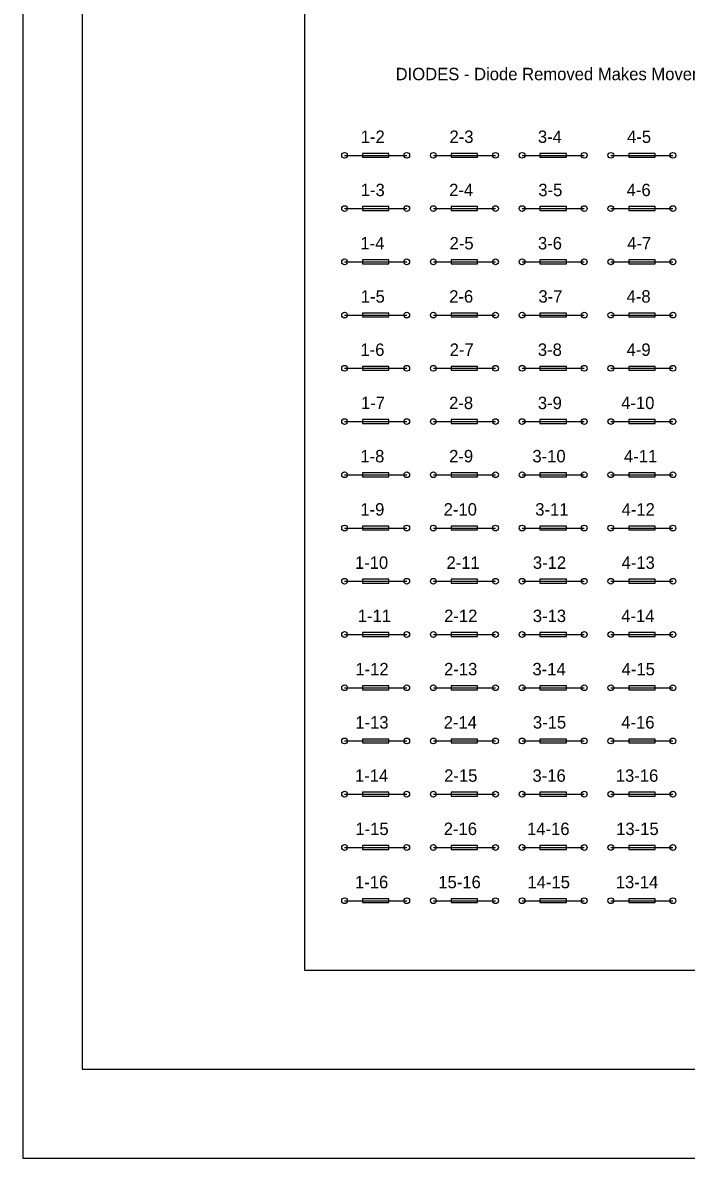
# Model space of a CAD drawing. Extents: x -1681 to 4975, y -177 to 1470.
# Drawn here: x -1681 to -1255, y 0 to 730 of the extents above; entities that cross this region are included whole.
import ezdxf

# ---------------------------------------------------------------- set-up
doc = ezdxf.new("R2010")
doc.units = 0
for name, color, linetype in [('#plot_shape', 7, 'Continuous'), ('Level 1', 7, 'Continuous'), ('P_ODOT_PLAN_Border', 7, 'Continuous')]:
    doc.layers.add(name, color=color, linetype=linetype)

msp = doc.modelspace()

# ---------------------------------------------------------------- linework, layer by layer
at = {"layer": '#plot_shape'}
msp.add_lwpolyline([(-841.64, 0), (-841.64, 1297.9), (-1681.46, 1297.9), (-1681.46, 0)], close=True, dxfattribs=at)
at = {"layer": 'Level 1'}
for p, q in [((-1474.65, 644.56), (-1434.73, 644.56)), ((-1417.62, 644.56), (-1377.7, 644.56)), ((-1360.6, 644.56), (-1320.68, 644.56)), ((-1303.57, 644.56), (-1263.65, 644.56)), ((-1474.65, 610.35), (-1434.73, 610.35)), ((-1417.62, 610.35), (-1377.7, 610.35)), ((-1360.6, 610.35), (-1320.68, 610.35)), ((-1303.57, 610.35), (-1263.65, 610.35)), ((-1474.65, 576.13), (-1434.73, 576.13)), ((-1417.62, 576.13), (-1377.7, 576.13)), ((-1360.6, 576.13), (-1320.68, 576.13)), ((-1303.57, 576.13), (-1263.65, 576.13)), ((-1474.65, 541.91), (-1434.73, 541.91)), ((-1417.62, 541.91), (-1377.7, 541.91)), ((-1360.6, 541.91), (-1320.68, 541.91)), ((-1303.57, 541.91), (-1263.65, 541.91)), ((-1474.65, 507.7), (-1434.73, 507.7)), ((-1417.62, 507.7), (-1377.7, 507.7)), ((-1360.6, 507.7), (-1320.68, 507.7)), ((-1303.57, 507.7), (-1263.65, 507.7)), ((-1474.65, 473.48), (-1434.73, 473.48)), ((-1417.62, 473.48), (-1377.7, 473.48)), ((-1360.6, 473.48), (-1320.68, 473.48)), ((-1303.57, 473.48), (-1263.65, 473.48)), ((-1474.65, 439.27), (-1434.73, 439.27)), ((-1417.62, 439.27), (-1377.7, 439.27)), ((-1360.6, 439.27), (-1320.68, 439.27)), ((-1303.57, 439.27), (-1263.65, 439.27)), ((-1474.65, 405.05), (-1434.73, 405.05)), ((-1417.62, 405.05), (-1377.7, 405.05)), ((-1360.6, 405.05), (-1320.68, 405.05)), ((-1303.57, 405.05), (-1263.65, 405.05)), ((-1474.65, 370.84), (-1434.73, 370.84)), ((-1417.62, 370.84), (-1377.7, 370.84)), ((-1360.6, 370.84), (-1320.68, 370.84)), ((-1303.57, 370.84), (-1263.65, 370.84)), ((-1474.65, 336.62), (-1434.73, 336.62)), ((-1417.62, 336.62), (-1377.7, 336.62)), ((-1360.6, 336.62), (-1320.68, 336.62)), ((-1303.57, 336.62), (-1263.65, 336.62)), ((-1474.65, 302.41), (-1434.73, 302.41)), ((-1417.62, 302.41), (-1377.7, 302.41)), ((-1360.6, 302.41), (-1320.68, 302.41)), ((-1303.57, 302.41), (-1263.65, 302.41)), ((-1474.65, 268.19), (-1434.73, 268.19)), ((-1417.62, 268.19), (-1377.7, 268.19)), ((-1360.6, 268.19), (-1320.68, 268.19)), ((-1303.57, 268.19), (-1263.65, 268.19)), ((-1474.65, 233.98), (-1434.73, 233.98)), ((-1417.62, 233.98), (-1377.7, 233.98)), ((-1360.6, 233.98), (-1320.68, 233.98)), ((-1303.57, 233.98), (-1263.65, 233.98)), ((-1474.65, 199.76), (-1434.73, 199.76)), ((-1417.62, 199.76), (-1377.7, 199.76)), ((-1360.6, 199.76), (-1320.68, 199.76)), ((-1303.57, 199.76), (-1263.65, 199.76)), ((-1474.65, 165.55), (-1434.73, 165.55)), ((-1417.62, 165.55), (-1377.7, 165.55)), ((-1360.6, 165.55), (-1320.68, 165.55)), ((-1303.57, 165.55), (-1263.65, 165.55))]:
    msp.add_line(p, q, dxfattribs=at)
for points in [[(-1500.1, 1074.84), (-1005.93, 1074.84), (-1005.93, 120.73), (-1500.1, 120.73)], [(-1463.18, 643.31), (-1446.2, 643.31), (-1446.2, 645.81), (-1463.18, 645.81)], [(-1406.16, 643.31), (-1389.17, 643.31), (-1389.17, 645.81), (-1406.16, 645.81)], [(-1349.13, 643.31), (-1332.15, 643.31), (-1332.15, 645.81), (-1349.13, 645.81)], [(-1292.1, 643.31), (-1275.12, 643.31), (-1275.12, 645.81), (-1292.1, 645.81)], [(-1463.18, 609.1), (-1446.2, 609.1), (-1446.2, 611.59), (-1463.18, 611.59)], [(-1406.16, 609.1), (-1389.17, 609.1), (-1389.17, 611.59), (-1406.16, 611.59)], [(-1349.13, 609.1), (-1332.15, 609.1), (-1332.15, 611.59), (-1349.13, 611.59)], [(-1292.1, 609.1), (-1275.12, 609.1), (-1275.12, 611.59), (-1292.1, 611.59)], [(-1463.18, 574.88), (-1446.2, 574.88), (-1446.2, 577.38), (-1463.18, 577.38)], [(-1406.16, 574.88), (-1389.17, 574.88), (-1389.17, 577.38), (-1406.16, 577.38)], [(-1349.13, 574.88), (-1332.15, 574.88), (-1332.15, 577.38), (-1349.13, 577.38)], [(-1292.1, 574.88), (-1275.12, 574.88), (-1275.12, 577.38), (-1292.1, 577.38)], [(-1463.18, 540.67), (-1446.2, 540.67), (-1446.2, 543.16), (-1463.18, 543.16)], [(-1406.16, 540.67), (-1389.17, 540.67), (-1389.17, 543.16), (-1406.16, 543.16)], [(-1349.13, 540.67), (-1332.15, 540.67), (-1332.15, 543.16), (-1349.13, 543.16)], [(-1292.1, 540.67), (-1275.12, 540.67), (-1275.12, 543.16), (-1292.1, 543.16)], [(-1463.18, 506.45), (-1446.2, 506.45), (-1446.2, 508.95), (-1463.18, 508.95)], [(-1406.16, 506.45), (-1389.17, 506.45), (-1389.17, 508.95), (-1406.16, 508.95)], [(-1349.13, 506.45), (-1332.15, 506.45), (-1332.15, 508.95), (-1349.13, 508.95)], [(-1292.1, 506.45), (-1275.12, 506.45), (-1275.12, 508.95), (-1292.1, 508.95)], [(-1463.18, 472.24), (-1446.2, 472.24), (-1446.2, 474.73), (-1463.18, 474.73)], [(-1406.16, 472.24), (-1389.17, 472.24), (-1389.17, 474.73), (-1406.16, 474.73)], [(-1349.13, 472.24), (-1332.15, 472.24), (-1332.15, 474.73), (-1349.13, 474.73)], [(-1292.1, 472.24), (-1275.12, 472.24), (-1275.12, 474.73), (-1292.1, 474.73)], [(-1463.18, 438.02), (-1446.2, 438.02), (-1446.2, 440.52), (-1463.18, 440.52)], [(-1406.16, 438.02), (-1389.17, 438.02), (-1389.17, 440.52), (-1406.16, 440.52)], [(-1349.13, 438.02), (-1332.15, 438.02), (-1332.15, 440.52), (-1349.13, 440.52)], [(-1292.1, 438.02), (-1275.12, 438.02), (-1275.12, 440.52), (-1292.1, 440.52)], [(-1463.18, 403.8), (-1446.2, 403.8), (-1446.2, 406.3), (-1463.18, 406.3)], [(-1406.16, 403.8), (-1389.17, 403.8), (-1389.17, 406.3), (-1406.16, 406.3)], [(-1349.13, 403.8), (-1332.15, 403.8), (-1332.15, 406.3), (-1349.13, 406.3)], [(-1292.1, 403.8), (-1275.12, 403.8), (-1275.12, 406.3), (-1292.1, 406.3)], [(-1463.18, 369.59), (-1446.2, 369.59), (-1446.2, 372.09), (-1463.18, 372.09)], [(-1406.16, 369.59), (-1389.17, 369.59), (-1389.17, 372.09), (-1406.16, 372.09)], [(-1349.13, 369.59), (-1332.15, 369.59), (-1332.15, 372.09), (-1349.13, 372.09)], [(-1292.1, 369.59), (-1275.12, 369.59), (-1275.12, 372.09), (-1292.1, 372.09)], [(-1463.18, 335.37), (-1446.2, 335.37), (-1446.2, 337.87), (-1463.18, 337.87)], [(-1406.16, 335.37), (-1389.17, 335.37), (-1389.17, 337.87), (-1406.16, 337.87)], [(-1349.13, 335.37), (-1332.15, 335.37), (-1332.15, 337.87), (-1349.13, 337.87)], [(-1292.1, 335.37), (-1275.12, 335.37), (-1275.12, 337.87), (-1292.1, 337.87)], [(-1463.18, 301.16), (-1446.2, 301.16), (-1446.2, 303.66), (-1463.18, 303.66)], [(-1406.16, 301.16), (-1389.17, 301.16), (-1389.17, 303.66), (-1406.16, 303.66)], [(-1349.13, 301.16), (-1332.15, 301.16), (-1332.15, 303.66), (-1349.13, 303.66)], [(-1292.1, 301.16), (-1275.12, 301.16), (-1275.12, 303.66), (-1292.1, 303.66)], [(-1463.18, 266.94), (-1446.2, 266.94), (-1446.2, 269.44), (-1463.18, 269.44)], [(-1406.16, 266.94), (-1389.17, 266.94), (-1389.17, 269.44), (-1406.16, 269.44)], [(-1349.13, 266.94), (-1332.15, 266.94), (-1332.15, 269.44), (-1349.13, 269.44)], [(-1292.1, 266.94), (-1275.12, 266.94), (-1275.12, 269.44), (-1292.1, 269.44)], [(-1463.18, 232.73), (-1446.2, 232.73), (-1446.2, 235.22), (-1463.18, 235.22)], [(-1406.16, 232.73), (-1389.17, 232.73), (-1389.17, 235.22), (-1406.16, 235.22)], [(-1349.13, 232.73), (-1332.15, 232.73), (-1332.15, 235.22), (-1349.13, 235.22)], [(-1292.1, 232.73), (-1275.12, 232.73), (-1275.12, 235.22), (-1292.1, 235.22)], [(-1463.18, 198.51), (-1446.2, 198.51), (-1446.2, 201.01), (-1463.18, 201.01)], [(-1406.16, 198.51), (-1389.17, 198.51), (-1389.17, 201.01), (-1406.16, 201.01)], [(-1349.13, 198.51), (-1332.15, 198.51), (-1332.15, 201.01), (-1349.13, 201.01)], [(-1292.1, 198.51), (-1275.12, 198.51), (-1275.12, 201.01), (-1292.1, 201.01)], [(-1463.18, 164.3), (-1446.2, 164.3), (-1446.2, 166.79), (-1463.18, 166.79)], [(-1406.16, 164.3), (-1389.17, 164.3), (-1389.17, 166.79), (-1406.16, 166.79)], [(-1349.13, 164.3), (-1332.15, 164.3), (-1332.15, 166.79), (-1349.13, 166.79)], [(-1292.1, 164.3), (-1275.12, 164.3), (-1275.12, 166.79), (-1292.1, 166.79)]]:
    msp.add_lwpolyline(points, close=True, dxfattribs=at)
for centre in [(-1474.65, 644.56), (-1434.73, 644.56), (-1417.62, 644.56), (-1377.7, 644.56), (-1360.6, 644.56), (-1320.68, 644.56), (-1303.57, 644.56), (-1263.65, 644.56), (-1474.65, 610.35), (-1434.73, 610.35), (-1417.62, 610.35), (-1377.7, 610.35), (-1360.6, 610.35), (-1320.68, 610.35), (-1303.57, 610.35), (-1263.65, 610.35), (-1474.65, 576.13), (-1434.73, 576.13), (-1417.62, 576.13), (-1377.7, 576.13), (-1360.6, 576.13), (-1320.68, 576.13), (-1303.57, 576.13), (-1263.65, 576.13), (-1474.65, 541.91), (-1434.73, 541.91), (-1417.62, 541.91), (-1377.7, 541.91), (-1360.6, 541.91), (-1320.68, 541.91), (-1303.57, 541.91), (-1263.65, 541.91), (-1474.65, 507.7), (-1434.73, 507.7), (-1417.62, 507.7), (-1377.7, 507.7), (-1360.6, 507.7), (-1320.68, 507.7), (-1303.57, 507.7), (-1263.65, 507.7), (-1474.65, 473.48), (-1434.73, 473.48), (-1417.62, 473.48), (-1377.7, 473.48), (-1360.6, 473.48), (-1320.68, 473.48), (-1303.57, 473.48), (-1263.65, 473.48), (-1474.65, 439.27), (-1434.73, 439.27), (-1417.62, 439.27), (-1377.7, 439.27), (-1360.6, 439.27), (-1320.68, 439.27), (-1303.57, 439.27), (-1263.65, 439.27), (-1474.65, 405.05), (-1434.73, 405.05), (-1417.62, 405.05), (-1377.7, 405.05), (-1360.6, 405.05), (-1320.68, 405.05), (-1303.57, 405.05), (-1263.65, 405.05), (-1474.65, 370.84), (-1434.73, 370.84), (-1417.62, 370.84), (-1377.7, 370.84), (-1360.6, 370.84), (-1320.68, 370.84), (-1303.57, 370.84), (-1263.65, 370.84), (-1474.65, 336.62), (-1434.73, 336.62), (-1417.62, 336.62), (-1377.7, 336.62), (-1360.6, 336.62), (-1320.68, 336.62), (-1303.57, 336.62), (-1263.65, 336.62), (-1474.65, 302.41), (-1434.73, 302.41), (-1417.62, 302.41), (-1377.7, 302.41), (-1360.6, 302.41), (-1320.68, 302.41), (-1303.57, 302.41), (-1263.65, 302.41), (-1474.65, 268.19), (-1434.73, 268.19), (-1417.62, 268.19), (-1377.7, 268.19), (-1360.6, 268.19), (-1320.68, 268.19), (-1303.57, 268.19), (-1263.65, 268.19), (-1474.65, 233.98), (-1434.73, 233.98), (-1417.62, 233.98), (-1377.7, 233.98), (-1360.6, 233.98), (-1320.68, 233.98), (-1303.57, 233.98), (-1263.65, 233.98), (-1474.65, 199.76), (-1434.73, 199.76), (-1417.62, 199.76), (-1377.7, 199.76), (-1360.6, 199.76), (-1320.68, 199.76), (-1303.57, 199.76), (-1263.65, 199.76), (-1474.65, 165.55), (-1434.73, 165.55), (-1417.62, 165.55), (-1377.7, 165.55), (-1360.6, 165.55), (-1320.68, 165.55), (-1303.57, 165.55), (-1263.65, 165.55)]:
    msp.add_circle(centre, 1.85, dxfattribs=at)
at = {"layer": 'P_ODOT_PLAN_Border'}
msp.add_lwpolyline([(-879.82, 57.26), (-879.82, 1278.81), (-1643.29, 1278.81), (-1643.29, 57.26)], close=True, dxfattribs=at)

# ---------------------------------------------------------------- texts
at = {"layer": 'Level 1'}
for s, height, p in [('DIODES - Diode Removed Makes Movement Allowable (Diode IN4148)', 7.9836, (-1441.87, 692.82)), ('DIODES - Diode Removed Makes Movement Allowable (Diode IN4148)', 7.9836, (-1441.87, 692.82)), ('1-2', 7.984, (-1464.24, 652.54)), ('1-2', 7.984, (-1464.24, 652.54)), ('2-3', 7.984, (-1407.24, 652.54)), ('2-3', 7.984, (-1407.24, 652.54)), ('3-4', 7.984, (-1350.44, 652.54)), ('3-4', 7.984, (-1350.44, 652.54)), ('4-5', 7.984, (-1293.14, 652.54)), ('4-5', 7.984, (-1293.14, 652.54)), ('1-3', 7.984, (-1464.27, 618.33)), ('1-3', 7.984, (-1464.27, 618.33)), ('2-4', 7.984, (-1407.47, 618.33)), ('2-4', 7.984, (-1407.47, 618.33)), ('3-5', 7.984, (-1350.17, 618.33)), ('3-5', 7.984, (-1350.17, 618.33)), ('4-6', 7.984, (-1293.4, 618.33)), ('4-6', 7.984, (-1293.4, 618.33)), ('1-4', 7.984, (-1464.49, 584.11)), ('1-4', 7.984, (-1464.49, 584.11)), ('2-5', 7.984, (-1407.19, 584.11)), ('2-5', 7.984, (-1407.19, 584.11)), ('3-6', 7.984, (-1350.42, 584.11)), ('3-6', 7.984, (-1350.42, 584.11)), ('4-7', 7.984, (-1293.06, 584.11)), ('4-7', 7.984, (-1293.06, 584.11)), ('1-5', 7.984, (-1464.22, 549.9)), ('1-5', 7.984, (-1464.22, 549.9)), ('2-6', 7.984, (-1407.45, 549.9)), ('2-6', 7.984, (-1407.45, 549.9)), ('3-7', 7.984, (-1350.08, 549.9)), ('3-7', 7.984, (-1350.08, 549.9)), ('4-8', 7.984, (-1293.45, 549.9)), ('4-8', 7.984, (-1293.45, 549.9)), ('1-6', 7.984, (-1464.48, 515.68)), ('1-6', 7.984, (-1464.48, 515.68)), ('2-7', 7.984, (-1407.11, 515.68)), ('2-7', 7.984, (-1407.11, 515.68)), ('3-8', 7.984, (-1350.47, 515.68)), ('3-8', 7.984, (-1350.47, 515.68)), ('4-9', 7.984, (-1293.44, 515.68)), ('4-9', 7.984, (-1293.44, 515.68)), ('1-7', 7.984, (-1464.13, 481.47)), ('1-7', 7.984, (-1464.13, 481.47)), ('2-8', 7.984, (-1407.5, 481.47)), ('2-8', 7.984, (-1407.5, 481.47)), ('3-9', 7.984, (-1350.47, 481.47)), ('3-9', 7.984, (-1350.47, 481.47)), ('4-10', 7.984, (-1296.94, 481.47)), ('4-10', 7.984, (-1296.94, 481.47)), ('1-8', 7.984, (-1464.53, 447.25)), ('1-8', 7.984, (-1464.53, 447.25)), ('2-9', 7.984, (-1407.49, 447.25)), ('2-9', 7.984, (-1407.49, 447.25)), ('3-10', 7.984, (-1353.97, 447.25)), ('3-10', 7.984, (-1353.97, 447.25)), ('4-11', 7.984, (-1295.11, 447.25)), ('4-11', 7.984, (-1295.11, 447.25)), ('1-9', 7.984, (-1464.52, 413.04)), ('1-9', 7.984, (-1464.52, 413.04)), ('2-10', 7.984, (-1410.99, 413.04)), ('2-10', 7.984, (-1410.99, 413.04)), ('3-11', 7.984, (-1352.14, 413.04)), ('3-11', 7.984, (-1352.14, 413.04)), ('4-12', 7.984, (-1296.65, 413.04)), ('4-12', 7.984, (-1296.65, 413.04)), ('1-10', 7.984, (-1468.02, 378.82)), ('1-10', 7.984, (-1468.02, 378.82)), ('2-11', 7.984, (-1409.17, 378.82)), ('2-11', 7.984, (-1409.17, 378.82)), ('3-12', 7.984, (-1353.68, 378.82)), ('3-12', 7.984, (-1353.68, 378.82)), ('4-13', 7.984, (-1296.69, 378.82)), ('4-13', 7.984, (-1296.69, 378.82)), ('1-11', 7.984, (-1466.19, 344.61)), ('1-11', 7.984, (-1466.19, 344.61)), ('2-12', 7.984, (-1410.7, 344.61)), ('2-12', 7.984, (-1410.7, 344.61)), ('3-13', 7.984, (-1353.71, 344.61)), ('3-13', 7.984, (-1353.71, 344.61)), ('4-14', 7.984, (-1296.91, 344.61)), ('4-14', 7.984, (-1296.91, 344.61)), ('1-12', 7.984, (-1467.73, 310.39)), ('1-12', 7.984, (-1467.73, 310.39)), ('2-13', 7.984, (-1410.74, 310.39)), ('2-13', 7.984, (-1410.74, 310.39)), ('3-14', 7.984, (-1353.94, 310.39)), ('3-14', 7.984, (-1353.94, 310.39)), ('4-15', 7.984, (-1296.64, 310.39)), ('4-15', 7.984, (-1296.64, 310.39)), ('1-13', 7.984, (-1467.76, 276.18)), ('1-13', 7.984, (-1467.76, 276.18)), ('2-14', 7.984, (-1410.96, 276.18)), ('2-14', 7.984, (-1410.96, 276.18)), ('3-15', 7.984, (-1353.66, 276.18)), ('3-15', 7.984, (-1353.66, 276.18)), ('4-16', 7.984, (-1296.89, 276.18)), ('4-16', 7.984, (-1296.89, 276.18)), ('1-14', 7.984, (-1467.99, 241.96)), ('1-14', 7.984, (-1467.99, 241.96)), ('2-15', 7.984, (-1410.69, 241.96)), ('2-15', 7.984, (-1410.69, 241.96)), ('3-16', 7.984, (-1353.92, 241.96)), ('3-16', 7.984, (-1353.92, 241.96)), ('13-16', 7.984, (-1300.39, 241.96)), ('13-16', 7.984, (-1300.39, 241.96)), ('1-15', 7.984, (-1467.71, 207.74)), ('1-15', 7.984, (-1467.71, 207.74)), ('2-16', 7.984, (-1410.94, 207.74)), ('2-16', 7.984, (-1410.94, 207.74)), ('14-16', 7.984, (-1357.41, 207.74)), ('14-16', 7.984, (-1357.41, 207.74)), ('13-15', 7.984, (-1300.13, 207.74)), ('13-15', 7.984, (-1300.13, 207.74)), ('1-16', 7.984, (-1467.97, 173.53)), ('1-16', 7.984, (-1467.97, 173.53)), ('15-16', 7.984, (-1414.44, 173.53)), ('15-16', 7.984, (-1414.44, 173.53)), ('14-15', 7.984, (-1357.16, 173.53)), ('14-15', 7.984, (-1357.16, 173.53)), ('13-14', 7.984, (-1300.4, 173.53)), ('13-14', 7.984, (-1300.4, 173.53))]:
    msp.add_text(s, height=height, dxfattribs=at).set_placement(p)

doc.saveas('drawing.dxf')
